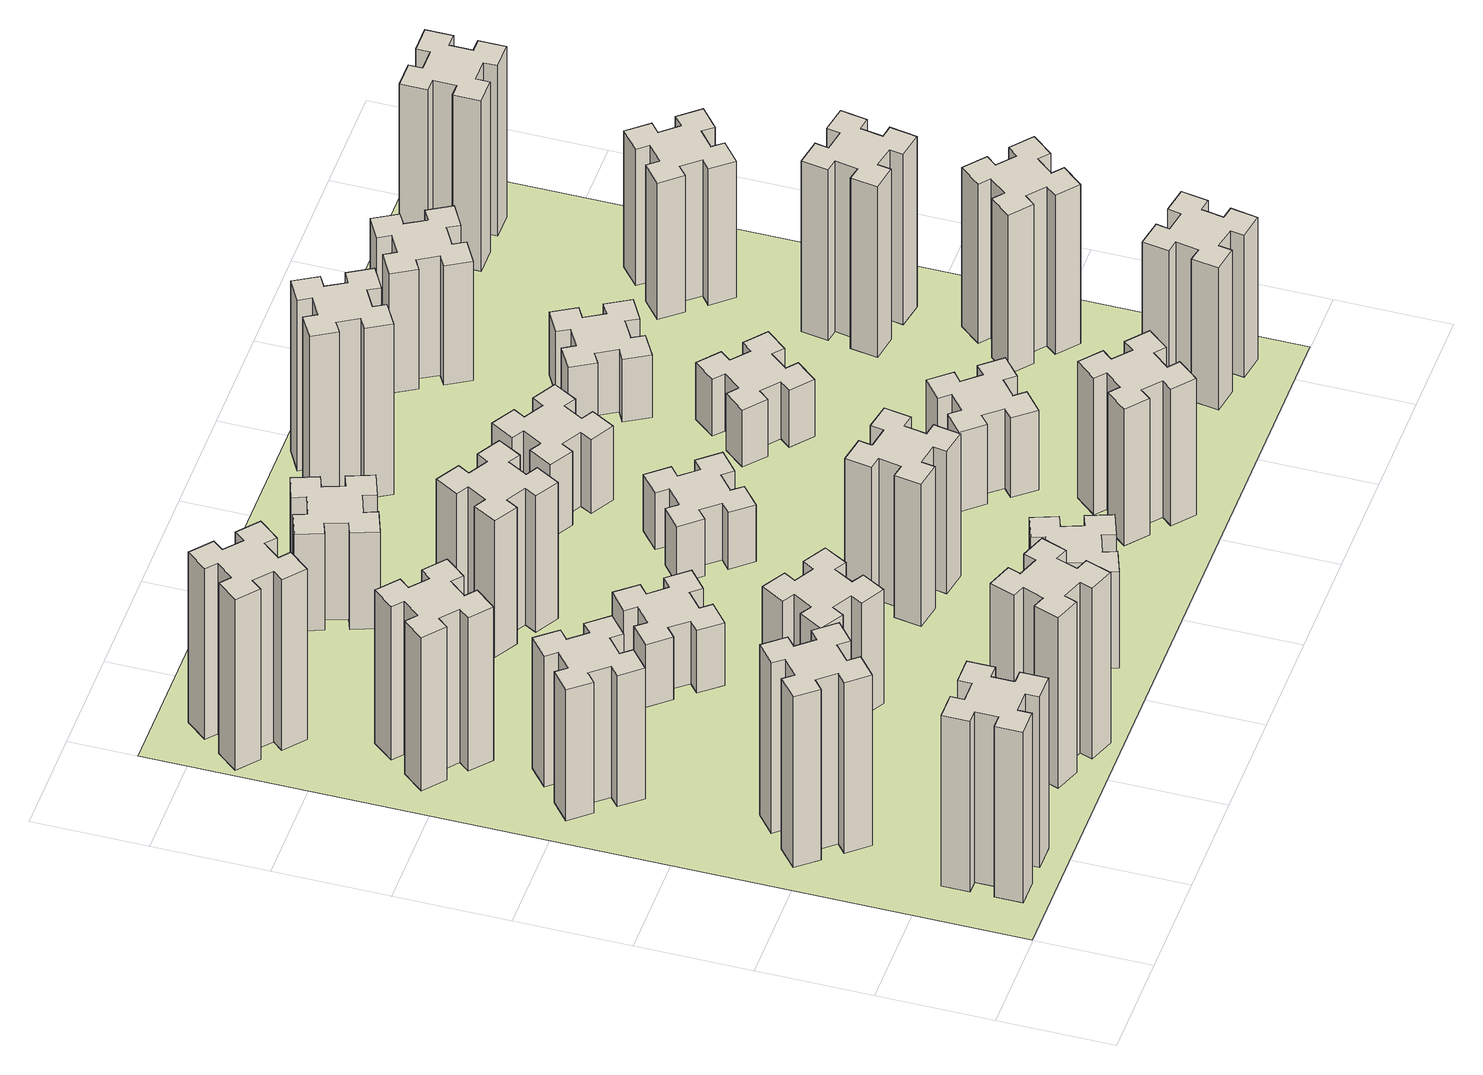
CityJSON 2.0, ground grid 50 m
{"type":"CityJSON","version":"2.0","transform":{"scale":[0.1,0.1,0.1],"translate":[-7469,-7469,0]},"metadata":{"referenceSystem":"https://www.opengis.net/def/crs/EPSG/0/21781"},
"CityObjects":{
"building1":{"type":"Building","attributes":{"class":"1000","function":"1000","usage":"1000","yearOfConstruction":2016,"roofType":"1000","measuredHeight":90,"storeysAboveGround":30,"storeysBelowGround":0},"geometry":[{"type":"Solid","lod":"1","boundaries":[[[[0,1,2,3,4,5,6,7,8,9,10,11,12,13,14,15,16,17,18,19]],[[17,16,20,21]],[[16,15,22,20]],[[15,14,23,22]],[[14,13,24,23]],[[13,12,25,24]],[[12,11,26,25]],[[11,10,27,26]],[[10,9,28,27]],[[9,8,29,28]],[[8,7,30,29]],[[7,6,31,30]],[[6,5,32,31]],[[5,4,33,32]],[[4,3,34,33]],[[3,2,35,34]],[[2,1,36,35]],[[1,0,37,36]],[[0,19,38,37]],[[19,18,39,38]],[[18,17,21,39]],[[24,25,26,27,28,29,30,31,32,33,34,35,36,37,38,39,21,20,22,23]]]]}]},
"building2":{"type":"Building","attributes":{"class":"1000","function":"1000","usage":"1000","yearOfConstruction":2016,"roofType":"1000","measuredHeight":90,"storeysAboveGround":30,"storeysBelowGround":0},"geometry":[{"type":"Solid","lod":"1","boundaries":[[[[40,41,42,43,44,45,46,47,48,49,50,51,52,53,54,55,56,57,58,59]],[[57,56,60,61]],[[56,55,62,60]],[[55,54,63,62]],[[54,53,64,63]],[[53,52,65,64]],[[52,51,66,65]],[[51,50,67,66]],[[50,49,68,67]],[[49,48,69,68]],[[48,47,70,69]],[[47,46,71,70]],[[46,45,72,71]],[[45,44,73,72]],[[44,43,74,73]],[[43,42,75,74]],[[42,41,76,75]],[[41,40,77,76]],[[40,59,78,77]],[[59,58,79,78]],[[58,57,61,79]],[[64,65,66,67,68,69,70,71,72,73,74,75,76,77,78,79,61,60,62,63]]]]}]},
"building3":{"type":"Building","attributes":{"class":"1000","function":"1000","usage":"1000","yearOfConstruction":2016,"roofType":"1000","measuredHeight":69,"storeysAboveGround":30,"storeysBelowGround":0},"geometry":[{"type":"Solid","lod":"1","boundaries":[[[[80,81,82,83,84,85,86,87,88,89,90,91,92,93,94,95,96,97,98,99]],[[97,96,100,101]],[[96,95,102,100]],[[95,94,103,102]],[[94,93,104,103]],[[93,92,105,104]],[[92,91,106,105]],[[91,90,107,106]],[[90,89,108,107]],[[89,88,109,108]],[[88,87,110,109]],[[87,86,111,110]],[[86,85,112,111]],[[85,84,113,112]],[[84,83,114,113]],[[83,82,115,114]],[[82,81,116,115]],[[81,80,117,116]],[[80,99,118,117]],[[99,98,119,118]],[[98,97,101,119]],[[104,105,106,107,108,109,110,111,112,113,114,115,116,117,118,119,101,100,102,103]]]]}]},
"building4":{"type":"Building","attributes":{"class":"1000","function":"1000","usage":"1000","yearOfConstruction":2016,"roofType":"1000","measuredHeight":81,"storeysAboveGround":30,"storeysBelowGround":0},"geometry":[{"type":"Solid","lod":"1","boundaries":[[[[120,121,122,123,124,125,126,127,128,129,130,131,132,133,134,135,136,137,138,139]],[[137,136,140,141]],[[136,135,142,140]],[[135,134,143,142]],[[134,133,144,143]],[[133,132,145,144]],[[132,131,146,145]],[[131,130,147,146]],[[130,129,148,147]],[[129,128,149,148]],[[128,127,150,149]],[[127,126,151,150]],[[126,125,152,151]],[[125,124,153,152]],[[124,123,154,153]],[[123,122,155,154]],[[122,121,156,155]],[[121,120,157,156]],[[120,139,158,157]],[[139,138,159,158]],[[138,137,141,159]],[[144,145,146,147,148,149,150,151,152,153,154,155,156,157,158,159,141,140,142,143]]]]}]},
"building5":{"type":"Building","attributes":{"class":"1000","function":"1000","usage":"1000","yearOfConstruction":2016,"roofType":"1000","measuredHeight":90,"storeysAboveGround":30,"storeysBelowGround":0},"geometry":[{"type":"Solid","lod":"1","boundaries":[[[[160,161,162,163,164,165,166,167,168,169,170,171,172,173,174,175,176,177,178,179]],[[177,176,180,181]],[[176,175,182,180]],[[175,174,183,182]],[[174,173,184,183]],[[173,172,185,184]],[[172,171,186,185]],[[171,170,187,186]],[[170,169,188,187]],[[169,168,189,188]],[[168,167,190,189]],[[167,166,191,190]],[[166,165,192,191]],[[165,164,193,192]],[[164,163,194,193]],[[163,162,195,194]],[[162,161,196,195]],[[161,160,197,196]],[[160,179,198,197]],[[179,178,199,198]],[[178,177,181,199]],[[184,185,186,187,188,189,190,191,192,193,194,195,196,197,198,199,181,180,182,183]]]]}]},
"building6":{"type":"Building","attributes":{"class":"1000","function":"1000","usage":"1000","yearOfConstruction":2016,"roofType":"1000","measuredHeight":90,"storeysAboveGround":30,"storeysBelowGround":0},"geometry":[{"type":"Solid","lod":"1","boundaries":[[[[200,201,202,203,204,205,206,207,208,209,210,211,212,213,214,215,216,217,218,219]],[[217,216,220,221]],[[216,215,222,220]],[[215,214,223,222]],[[214,213,224,223]],[[213,212,225,224]],[[212,211,226,225]],[[211,210,227,226]],[[210,209,228,227]],[[209,208,229,228]],[[208,207,230,229]],[[207,206,231,230]],[[206,205,232,231]],[[205,204,233,232]],[[204,203,234,233]],[[203,202,235,234]],[[202,201,236,235]],[[201,200,237,236]],[[200,219,238,237]],[[219,218,239,238]],[[218,217,221,239]],[[224,225,226,227,228,229,230,231,232,233,234,235,236,237,238,239,221,220,222,223]]]]}]},
"building7":{"type":"Building","attributes":{"class":"1000","function":"1000","usage":"1000","yearOfConstruction":2016,"roofType":"1000","measuredHeight":60,"storeysAboveGround":30,"storeysBelowGround":0},"geometry":[{"type":"Solid","lod":"1","boundaries":[[[[240,241,242,243,244,245,246,247,248,249,250,251,252,253,254,255,256,257,258,259]],[[257,256,260,261]],[[256,255,262,260]],[[255,254,263,262]],[[254,253,264,263]],[[253,252,265,264]],[[252,251,266,265]],[[251,250,267,266]],[[250,249,268,267]],[[249,248,269,268]],[[248,247,270,269]],[[247,246,271,270]],[[246,245,272,271]],[[245,244,273,272]],[[244,243,274,273]],[[243,242,275,274]],[[242,241,276,275]],[[241,240,277,276]],[[240,259,278,277]],[[259,258,279,278]],[[258,257,261,279]],[[264,265,266,267,268,269,270,271,272,273,274,275,276,277,278,279,261,260,262,263]]]]}]},
"building8":{"type":"Building","attributes":{"class":"1000","function":"1000","usage":"1000","yearOfConstruction":2016,"roofType":"1000","measuredHeight":33,"storeysAboveGround":30,"storeysBelowGround":0},"geometry":[{"type":"Solid","lod":"1","boundaries":[[[[280,281,282,283,284,285,286,287,288,289,290,291,292,293,294,295,296,297,298,299]],[[297,296,300,301]],[[296,295,302,300]],[[295,294,303,302]],[[294,293,304,303]],[[293,292,305,304]],[[292,291,306,305]],[[291,290,307,306]],[[290,289,308,307]],[[289,288,309,308]],[[288,287,310,309]],[[287,286,311,310]],[[286,285,312,311]],[[285,284,313,312]],[[284,283,314,313]],[[283,282,315,314]],[[282,281,316,315]],[[281,280,317,316]],[[280,299,318,317]],[[299,298,319,318]],[[298,297,301,319]],[[304,305,306,307,308,309,310,311,312,313,314,315,316,317,318,319,301,300,302,303]]]]}]},
"building9":{"type":"Building","attributes":{"class":"1000","function":"1000","usage":"1000","yearOfConstruction":2016,"roofType":"1000","measuredHeight":51,"storeysAboveGround":30,"storeysBelowGround":0},"geometry":[{"type":"Solid","lod":"1","boundaries":[[[[320,321,322,323,324,325,326,327,328,329,330,331,332,333,334,335,336,337,338,339]],[[337,336,340,341]],[[336,335,342,340]],[[335,334,343,342]],[[334,333,344,343]],[[333,332,345,344]],[[332,331,346,345]],[[331,330,347,346]],[[330,329,348,347]],[[329,328,349,348]],[[328,327,350,349]],[[327,326,351,350]],[[326,325,352,351]],[[325,324,353,352]],[[324,323,354,353]],[[323,322,355,354]],[[322,321,356,355]],[[321,320,357,356]],[[320,339,358,357]],[[339,338,359,358]],[[338,337,341,359]],[[344,345,346,347,348,349,350,351,352,353,354,355,356,357,358,359,341,340,342,343]]]]}]},
"building10":{"type":"Building","attributes":{"class":"1000","function":"1000","usage":"1000","yearOfConstruction":2016,"roofType":"1000","measuredHeight":72,"storeysAboveGround":30,"storeysBelowGround":0},"geometry":[{"type":"Solid","lod":"1","boundaries":[[[[360,361,362,363,364,365,366,367,368,369,370,371,372,373,374,375,376,377,378,379]],[[377,376,380,381]],[[376,375,382,380]],[[375,374,383,382]],[[374,373,384,383]],[[373,372,385,384]],[[372,371,386,385]],[[371,370,387,386]],[[370,369,388,387]],[[369,368,389,388]],[[368,367,390,389]],[[367,366,391,390]],[[366,365,392,391]],[[365,364,393,392]],[[364,363,394,393]],[[363,362,395,394]],[[362,361,396,395]],[[361,360,397,396]],[[360,379,398,397]],[[379,378,399,398]],[[378,377,381,399]],[[384,385,386,387,388,389,390,391,392,393,394,395,396,397,398,399,381,380,382,383]]]]}]},
"building11":{"type":"Building","attributes":{"class":"1000","function":"1000","usage":"1000","yearOfConstruction":2016,"roofType":"1000","measuredHeight":51,"storeysAboveGround":30,"storeysBelowGround":0},"geometry":[{"type":"Solid","lod":"1","boundaries":[[[[400,401,402,403,404,405,406,407,408,409,410,411,412,413,414,415,416,417,418,419]],[[417,416,420,421]],[[416,415,422,420]],[[415,414,423,422]],[[414,413,424,423]],[[413,412,425,424]],[[412,411,426,425]],[[411,410,427,426]],[[410,409,428,427]],[[409,408,429,428]],[[408,407,430,429]],[[407,406,431,430]],[[406,405,432,431]],[[405,404,433,432]],[[404,403,434,433]],[[403,402,435,434]],[[402,401,436,435]],[[401,400,437,436]],[[400,419,438,437]],[[419,418,439,438]],[[418,417,421,439]],[[424,425,426,427,428,429,430,431,432,433,434,435,436,437,438,439,421,420,422,423]]]]}]},
"building12":{"type":"Building","attributes":{"class":"1000","function":"1000","usage":"1000","yearOfConstruction":2016,"roofType":"1000","measuredHeight":75,"storeysAboveGround":30,"storeysBelowGround":0},"geometry":[{"type":"Solid","lod":"1","boundaries":[[[[440,441,442,443,444,445,446,447,448,449,450,451,452,453,454,455,456,457,458,459]],[[457,456,460,461]],[[456,455,462,460]],[[455,454,463,462]],[[454,453,464,463]],[[453,452,465,464]],[[452,451,466,465]],[[451,450,467,466]],[[450,449,468,467]],[[449,448,469,468]],[[448,447,470,469]],[[447,446,471,470]],[[446,445,472,471]],[[445,444,473,472]],[[444,443,474,473]],[[443,442,475,474]],[[442,441,476,475]],[[441,440,477,476]],[[440,459,478,477]],[[459,458,479,478]],[[458,457,461,479]],[[464,465,466,467,468,469,470,471,472,473,474,475,476,477,478,479,461,460,462,463]]]]}]},
"building13":{"type":"Building","attributes":{"class":"1000","function":"1000","usage":"1000","yearOfConstruction":2016,"roofType":"1000","measuredHeight":30,"storeysAboveGround":30,"storeysBelowGround":0},"geometry":[{"type":"Solid","lod":"1","boundaries":[[[[480,481,482,483,484,485,486,487,488,489,490,491,492,493,494,495,496,497,498,499]],[[497,496,500,501]],[[496,495,502,500]],[[495,494,503,502]],[[494,493,504,503]],[[493,492,505,504]],[[492,491,506,505]],[[491,490,507,506]],[[490,489,508,507]],[[489,488,509,508]],[[488,487,510,509]],[[487,486,511,510]],[[486,485,512,511]],[[485,484,513,512]],[[484,483,514,513]],[[483,482,515,514]],[[482,481,516,515]],[[481,480,517,516]],[[480,499,518,517]],[[499,498,519,518]],[[498,497,501,519]],[[504,505,506,507,508,509,510,511,512,513,514,515,516,517,518,519,501,500,502,503]]]]}]},
"building14":{"type":"Building","attributes":{"class":"1000","function":"1000","usage":"1000","yearOfConstruction":2016,"roofType":"1000","measuredHeight":72,"storeysAboveGround":30,"storeysBelowGround":0},"geometry":[{"type":"Solid","lod":"1","boundaries":[[[[520,521,522,523,524,525,526,527,528,529,530,531,532,533,534,535,536,537,538,539]],[[537,536,540,541]],[[536,535,542,540]],[[535,534,543,542]],[[534,533,544,543]],[[533,532,545,544]],[[532,531,546,545]],[[531,530,547,546]],[[530,529,548,547]],[[529,528,549,548]],[[528,527,550,549]],[[527,526,551,550]],[[526,525,552,551]],[[525,524,553,552]],[[524,523,554,553]],[[523,522,555,554]],[[522,521,556,555]],[[521,520,557,556]],[[520,539,558,557]],[[539,538,559,558]],[[538,537,541,559]],[[544,545,546,547,548,549,550,551,552,553,554,555,556,557,558,559,541,540,542,543]]]]}]},
"building15":{"type":"Building","attributes":{"class":"1000","function":"1000","usage":"1000","yearOfConstruction":2016,"roofType":"1000","measuredHeight":39,"storeysAboveGround":30,"storeysBelowGround":0},"geometry":[{"type":"Solid","lod":"1","boundaries":[[[[560,561,562,563,564,565,566,567,568,569,570,571,572,573,574,575,576,577,578,579]],[[577,576,580,581]],[[576,575,582,580]],[[575,574,583,582]],[[574,573,584,583]],[[573,572,585,584]],[[572,571,586,585]],[[571,570,587,586]],[[570,569,588,587]],[[569,568,589,588]],[[568,567,590,589]],[[567,566,591,590]],[[566,565,592,591]],[[565,564,593,592]],[[564,563,594,593]],[[563,562,595,594]],[[562,561,596,595]],[[561,560,597,596]],[[560,579,598,597]],[[579,578,599,598]],[[578,577,581,599]],[[584,585,586,587,588,589,590,591,592,593,594,595,596,597,598,599,581,580,582,583]]]]}]},
"building16":{"type":"Building","attributes":{"class":"1000","function":"1000","usage":"1000","yearOfConstruction":2016,"roofType":"1000","measuredHeight":90,"storeysAboveGround":30,"storeysBelowGround":0},"geometry":[{"type":"Solid","lod":"1","boundaries":[[[[600,601,602,603,604,605,606,607,608,609,610,611,612,613,614,615,616,617,618,619]],[[617,616,620,621]],[[616,615,622,620]],[[615,614,623,622]],[[614,613,624,623]],[[613,612,625,624]],[[612,611,626,625]],[[611,610,627,626]],[[610,609,628,627]],[[609,608,629,628]],[[608,607,630,629]],[[607,606,631,630]],[[606,605,632,631]],[[605,604,633,632]],[[604,603,634,633]],[[603,602,635,634]],[[602,601,636,635]],[[601,600,637,636]],[[600,619,638,637]],[[619,618,639,638]],[[618,617,621,639]],[[624,625,626,627,628,629,630,631,632,633,634,635,636,637,638,639,621,620,622,623]]]]}]},
"building17":{"type":"Building","attributes":{"class":"1000","function":"1000","usage":"1000","yearOfConstruction":2016,"roofType":"1000","measuredHeight":42,"storeysAboveGround":30,"storeysBelowGround":0},"geometry":[{"type":"Solid","lod":"1","boundaries":[[[[640,641,642,643,644,645,646,647,648,649,650,651,652,653,654,655,656,657,658,659]],[[657,656,660,661]],[[656,655,662,660]],[[655,654,663,662]],[[654,653,664,663]],[[653,652,665,664]],[[652,651,666,665]],[[651,650,667,666]],[[650,649,668,667]],[[649,648,669,668]],[[648,647,670,669]],[[647,646,671,670]],[[646,645,672,671]],[[645,644,673,672]],[[644,643,674,673]],[[643,642,675,674]],[[642,641,676,675]],[[641,640,677,676]],[[640,659,678,677]],[[659,658,679,678]],[[658,657,661,679]],[[664,665,666,667,668,669,670,671,672,673,674,675,676,677,678,679,661,660,662,663]]]]}]},
"building18":{"type":"Building","attributes":{"class":"1000","function":"1000","usage":"1000","yearOfConstruction":2016,"roofType":"1000","measuredHeight":30,"storeysAboveGround":30,"storeysBelowGround":0},"geometry":[{"type":"Solid","lod":"1","boundaries":[[[[680,681,682,683,684,685,686,687,688,689,690,691,692,693,694,695,696,697,698,699]],[[697,696,700,701]],[[696,695,702,700]],[[695,694,703,702]],[[694,693,704,703]],[[693,692,705,704]],[[692,691,706,705]],[[691,690,707,706]],[[690,689,708,707]],[[689,688,709,708]],[[688,687,710,709]],[[687,686,711,710]],[[686,685,712,711]],[[685,684,713,712]],[[684,683,714,713]],[[683,682,715,714]],[[682,681,716,715]],[[681,680,717,716]],[[680,699,718,717]],[[699,698,719,718]],[[698,697,701,719]],[[704,705,706,707,708,709,710,711,712,713,714,715,716,717,718,719,701,700,702,703]]]]}]},
"building19":{"type":"Building","attributes":{"class":"1000","function":"1000","usage":"1000","yearOfConstruction":2016,"roofType":"1000","measuredHeight":33,"storeysAboveGround":30,"storeysBelowGround":0},"geometry":[{"type":"Solid","lod":"1","boundaries":[[[[720,721,722,723,724,725,726,727,728,729,730,731,732,733,734,735,736,737,738,739]],[[737,736,740,741]],[[736,735,742,740]],[[735,734,743,742]],[[734,733,744,743]],[[733,732,745,744]],[[732,731,746,745]],[[731,730,747,746]],[[730,729,748,747]],[[729,728,749,748]],[[728,727,750,749]],[[727,726,751,750]],[[726,725,752,751]],[[725,724,753,752]],[[724,723,754,753]],[[723,722,755,754]],[[722,721,756,755]],[[721,720,757,756]],[[720,739,758,757]],[[739,738,759,758]],[[738,737,741,759]],[[744,745,746,747,748,749,750,751,752,753,754,755,756,757,758,759,741,740,742,743]]]]}]},
"building20":{"type":"Building","attributes":{"class":"1000","function":"1000","usage":"1000","yearOfConstruction":2016,"roofType":"1000","measuredHeight":75,"storeysAboveGround":30,"storeysBelowGround":0},"geometry":[{"type":"Solid","lod":"1","boundaries":[[[[760,761,762,763,764,765,766,767,768,769,770,771,772,773,774,775,776,777,778,779]],[[777,776,780,781]],[[776,775,782,780]],[[775,774,783,782]],[[774,773,784,783]],[[773,772,785,784]],[[772,771,786,785]],[[771,770,787,786]],[[770,769,788,787]],[[769,768,789,788]],[[768,767,790,789]],[[767,766,791,790]],[[766,765,792,791]],[[765,764,793,792]],[[764,763,794,793]],[[763,762,795,794]],[[762,761,796,795]],[[761,760,797,796]],[[760,779,798,797]],[[779,778,799,798]],[[778,777,781,799]],[[784,785,786,787,788,789,790,791,792,793,794,795,796,797,798,799,781,780,782,783]]]]}]},
"building21":{"type":"Building","attributes":{"class":"1000","function":"1000","usage":"1000","yearOfConstruction":2016,"roofType":"1000","measuredHeight":63,"storeysAboveGround":30,"storeysBelowGround":0},"geometry":[{"type":"Solid","lod":"1","boundaries":[[[[800,801,802,803,804,805,806,807,808,809,810,811,812,813,814,815,816,817,818,819]],[[817,816,820,821]],[[816,815,822,820]],[[815,814,823,822]],[[814,813,824,823]],[[813,812,825,824]],[[812,811,826,825]],[[811,810,827,826]],[[810,809,828,827]],[[809,808,829,828]],[[808,807,830,829]],[[807,806,831,830]],[[806,805,832,831]],[[805,804,833,832]],[[804,803,834,833]],[[803,802,835,834]],[[802,801,836,835]],[[801,800,837,836]],[[800,819,838,837]],[[819,818,839,838]],[[818,817,821,839]],[[824,825,826,827,828,829,830,831,832,833,834,835,836,837,838,839,821,820,822,823]]]]}]},
"building22":{"type":"Building","attributes":{"class":"1000","function":"1000","usage":"1000","yearOfConstruction":2016,"roofType":"1000","measuredHeight":84,"storeysAboveGround":30,"storeysBelowGround":0},"geometry":[{"type":"Solid","lod":"1","boundaries":[[[[840,841,842,843,844,845,846,847,848,849,850,851,852,853,854,855,856,857,858,859]],[[857,856,860,861]],[[856,855,862,860]],[[855,854,863,862]],[[854,853,864,863]],[[853,852,865,864]],[[852,851,866,865]],[[851,850,867,866]],[[850,849,868,867]],[[849,848,869,868]],[[848,847,870,869]],[[847,846,871,870]],[[846,845,872,871]],[[845,844,873,872]],[[844,843,874,873]],[[843,842,875,874]],[[842,841,876,875]],[[841,840,877,876]],[[840,859,878,877]],[[859,858,879,878]],[[858,857,861,879]],[[864,865,866,867,868,869,870,871,872,873,874,875,876,877,878,879,861,860,862,863]]]]}]},
"building23":{"type":"Building","attributes":{"class":"1000","function":"1000","usage":"1000","yearOfConstruction":2016,"roofType":"1000","measuredHeight":90,"storeysAboveGround":30,"storeysBelowGround":0},"geometry":[{"type":"Solid","lod":"1","boundaries":[[[[880,881,882,883,884,885,886,887,888,889,890,891,892,893,894,895,896,897,898,899]],[[897,896,900,901]],[[896,895,902,900]],[[895,894,903,902]],[[894,893,904,903]],[[893,892,905,904]],[[892,891,906,905]],[[891,890,907,906]],[[890,889,908,907]],[[889,888,909,908]],[[888,887,910,909]],[[887,886,911,910]],[[886,885,912,911]],[[885,884,913,912]],[[884,883,914,913]],[[883,882,915,914]],[[882,881,916,915]],[[881,880,917,916]],[[880,899,918,917]],[[899,898,919,918]],[[898,897,901,919]],[[904,905,906,907,908,909,910,911,912,913,914,915,916,917,918,919,901,900,902,903]]]]}]},
"building24":{"type":"Building","attributes":{"class":"1000","function":"1000","usage":"1000","yearOfConstruction":2016,"roofType":"1000","measuredHeight":72,"storeysAboveGround":30,"storeysBelowGround":0},"geometry":[{"type":"Solid","lod":"1","boundaries":[[[[920,921,922,923,924,925,926,927,928,929,930,931,932,933,934,935,936,937,938,939]],[[937,936,940,941]],[[936,935,942,940]],[[935,934,943,942]],[[934,933,944,943]],[[933,932,945,944]],[[932,931,946,945]],[[931,930,947,946]],[[930,929,948,947]],[[929,928,949,948]],[[928,927,950,949]],[[927,926,951,950]],[[926,925,952,951]],[[925,924,953,952]],[[924,923,954,953]],[[923,922,955,954]],[[922,921,956,955]],[[921,920,957,956]],[[920,939,958,957]],[[939,938,959,958]],[[938,937,941,959]],[[944,945,946,947,948,949,950,951,952,953,954,955,956,957,958,959,941,940,942,943]]]]}]},
"building25":{"type":"Building","attributes":{"class":"1000","function":"1000","usage":"1000","yearOfConstruction":2016,"roofType":"1000","measuredHeight":90,"storeysAboveGround":30,"storeysBelowGround":0},"geometry":[{"type":"Solid","lod":"1","boundaries":[[[[960,961,962,963,964,965,966,967,968,969,970,971,972,973,974,975,976,977,978,979]],[[977,976,980,981]],[[976,975,982,980]],[[975,974,983,982]],[[974,973,984,983]],[[973,972,985,984]],[[972,971,986,985]],[[971,970,987,986]],[[970,969,988,987]],[[969,968,989,988]],[[968,967,990,989]],[[967,966,991,990]],[[966,965,992,991]],[[965,964,993,992]],[[964,963,994,993]],[[963,962,995,994]],[[962,961,996,995]],[[961,960,997,996]],[[960,979,998,997]],[[979,978,999,998]],[[978,977,981,999]],[[984,985,986,987,988,989,990,991,992,993,994,995,996,997,998,999,981,980,982,983]]]]}]},
"landuse1":{"type":"LandUse","attributes":{"name":"plot1","function":"1010"},"geometry":[{"type":"MultiSurface","lod":"1","boundaries":[[[1000,1001,1002,1003]]]}]}
},
"vertices":[
[265,325,0],[265,225,0],[205,225,0],[205,105,0],[325,105,0],[325,165,0],[425,165,0],[425,105,0],[545,105,0],[545,225,0],[485,225,0],[485,325,0],[545,325,0],[545,445,0],[425,445,0],[425,385,0],[325,385,0],[325,445,0],[205,445,0],[205,325,0],[325,385,900],[325,445,900],[425,385,900],[425,445,900],[545,445,900],[545,325,900],[485,325,900],[485,225,900],[545,225,900],[545,105,900],[425,105,900],[425,165,900],[325,165,900],[325,105,900],[205,105,900],[205,225,900],[265,225,900],[265,325,900],[205,325,900],[205,445,900],
[492,1048,0],[427,1124,0],[473,1163,0],[396,1255,0],[304,1178,0],[343,1132,0],[266,1067,0],[228,1113,0],[136,1036,0],[213,944,0],[259,983,0],[323,906,0],[277,868,0],[354,776,0],[446,853,0],[408,899,0],[484,963,0],[523,917,0],[615,994,0],[538,1086,0],[484,963,900],[523,917,900],[408,899,900],[446,853,900],[354,776,900],[277,868,900],[323,906,900],[259,983,900],[213,944,900],[136,1036,900],[228,1113,900],[266,1067,900],[343,1132,900],[304,1178,900],[396,1255,900],[473,1163,900],[427,1124,900],[492,1048,900],[538,1086,900],[615,994,900],
[492,1988,0],[427,2064,0],[473,2103,0],[396,2195,0],[304,2118,0],[343,2072,0],[266,2007,0],[228,2053,0],[136,1976,0],[213,1884,0],[259,1923,0],[323,1846,0],[277,1808,0],[354,1716,0],[446,1793,0],[408,1839,0],[484,1903,0],[523,1857,0],[615,1934,0],[538,2026,0],[484,1903,690],[523,1857,690],[408,1839,690],[446,1793,690],[354,1716,690],[277,1808,690],[323,1846,690],[259,1923,690],[213,1884,690],[136,1976,690],[228,2053,690],[266,2007,690],[343,2072,690],[304,2118,690],[396,2195,690],[473,2103,690],[427,2064,690],[492,1988,690],[538,2026,690],[615,1934,690],
[484,2647,0],[408,2712,0],[446,2758,0],[354,2835,0],[277,2743,0],[323,2704,0],[259,2628,0],[213,2666,0],[136,2574,0],[228,2497,0],[266,2543,0],[343,2479,0],[304,2433,0],[396,2356,0],[473,2448,0],[427,2486,0],[492,2563,0],[538,2524,0],[615,2616,0],[523,2693,0],[492,2563,810],[538,2524,810],[427,2486,810],[473,2448,810],[396,2356,810],[304,2433,810],[343,2479,810],[266,2543,810],[228,2497,810],[136,2574,810],[213,2666,810],[259,2628,810],[323,2704,810],[277,2743,810],[354,2835,810],[446,2758,810],[408,2712,810],[484,2647,810],[523,2693,810],[615,2616,810],
[1029,360,0],[995,266,0],[939,287,0],[897,174,0],[1010,133,0],[1031,189,0],[1125,155,0],[1104,99,0],[1217,57,0],[1258,170,0],[1202,191,0],[1236,285,0],[1292,264,0],[1333,377,0],[1220,418,0],[1200,362,0],[1106,396,0],[1127,452,0],[1014,493,0],[973,380,0],[1106,396,900],[1127,452,900],[1200,362,900],[1220,418,900],[1333,377,900],[1292,264,900],[1236,285,900],[1202,191,900],[1258,170,900],[1217,57,900],[1104,99,900],[1125,155,900],[1031,189,900],[1010,133,900],[897,174,900],[939,287,900],[995,266,900],[1029,360,900],[973,380,900],[1014,493,900],
[384,3387,0],[308,3452,0],[346,3498,0],[254,3575,0],[177,3483,0],[223,3444,0],[159,3368,0],[113,3406,0],[36,3314,0],[128,3237,0],[166,3283,0],[243,3219,0],[204,3173,0],[296,3096,0],[373,3188,0],[327,3226,0],[392,3303,0],[438,3264,0],[515,3356,0],[423,3433,0],[392,3303,900],[438,3264,900],[327,3226,900],[373,3188,900],[296,3096,900],[204,3173,900],[243,3219,900],[166,3283,900],[128,3237,900],[36,3314,900],[113,3406,900],[159,3368,900],[223,3444,900],[177,3483,900],[254,3575,900],[346,3498,900],[308,3452,900],[384,3387,900],[423,3433,900],[515,3356,900],
[1186,1117,0],[1236,1204,0],[1288,1174,0],[1348,1278,0],[1244,1338,0],[1214,1286,0],[1127,1336,0],[1157,1388,0],[1053,1448,0],[993,1344,0],[1045,1314,0],[995,1227,0],[943,1257,0],[883,1153,0],[987,1093,0],[1017,1145,0],[1104,1095,0],[1074,1043,0],[1178,983,0],[1238,1087,0],[1104,1095,600],[1074,1043,600],[1017,1145,600],[987,1093,600],[883,1153,600],[943,1257,600],[995,1227,600],[1045,1314,600],[993,1344,600],[1053,1448,600],[1157,1388,600],[1127,1336,600],[1214,1286,600],[1244,1338,600],[1348,1278,600],[1288,1174,600],[1236,1204,600],[1186,1117,600],[1238,1087,600],[1178,983,600],
[1083,1972,0],[1006,1907,0],[968,1953,0],[876,1876,0],[953,1784,0],[999,1823,0],[1063,1746,0],[1017,1708,0],[1094,1616,0],[1186,1693,0],[1148,1739,0],[1224,1803,0],[1263,1757,0],[1355,1834,0],[1278,1926,0],[1232,1888,0],[1167,1964,0],[1213,2003,0],[1136,2095,0],[1044,2018,0],[1167,1964,330],[1213,2003,330],[1232,1888,330],[1278,1926,330],[1355,1834,330],[1263,1757,330],[1224,1803,330],[1148,1739,330],[1186,1693,330],[1094,1616,330],[1017,1708,330],[1063,1746,330],[999,1823,330],[953,1784,330],[876,1876,330],[968,1953,330],[1006,1907,330],[1083,1972,330],[1044,2018,330],[1136,2095,330],
[1765,496,0],[1671,462,0],[1650,518,0],[1537,477,0],[1579,364,0],[1635,385,0],[1669,291,0],[1613,270,0],[1654,157,0],[1767,199,0],[1746,255,0],[1840,289,0],[1860,233,0],[1973,274,0],[1932,387,0],[1876,366,0],[1842,460,0],[1898,480,0],[1857,593,0],[1744,552,0],[1842,460,510],[1898,480,510],[1876,366,510],[1932,387,510],[1973,274,510],[1860,233,510],[1840,289,510],[1746,255,510],[1767,199,510],[1654,157,510],[1613,270,510],[1669,291,510],[1635,385,510],[1579,364,510],[1537,477,510],[1650,518,510],[1671,462,510],[1765,496,510],[1744,552,510],[1857,593,510],
[1117,2525,0],[1204,2475,0],[1174,2423,0],[1278,2363,0],[1338,2467,0],[1286,2497,0],[1336,2584,0],[1388,2554,0],[1448,2658,0],[1344,2718,0],[1314,2666,0],[1227,2716,0],[1257,2768,0],[1153,2828,0],[1093,2724,0],[1145,2694,0],[1095,2607,0],[1043,2637,0],[983,2533,0],[1087,2473,0],[1095,2607,720],[1043,2637,720],[1145,2694,720],[1093,2724,720],[1153,2828,720],[1257,2768,720],[1227,2716,720],[1314,2666,720],[1344,2718,720],[1448,2658,720],[1388,2554,720],[1336,2584,720],[1286,2497,720],[1338,2467,720],[1278,2363,720],[1174,2423,720],[1204,2475,720],[1117,2525,720],[1087,2473,720],[983,2533,720],
[1125,3356,0],[1031,3322,0],[1010,3378,0],[897,3337,0],[939,3224,0],[995,3245,0],[1029,3151,0],[973,3130,0],[1014,3017,0],[1127,3059,0],[1106,3115,0],[1200,3149,0],[1220,3093,0],[1333,3134,0],[1292,3247,0],[1236,3226,0],[1202,3320,0],[1258,3340,0],[1217,3453,0],[1104,3412,0],[1202,3320,510],[1258,3340,510],[1236,3226,510],[1292,3247,510],[1333,3134,510],[1220,3093,510],[1200,3149,510],[1106,3115,510],[1127,3059,510],[1014,3017,510],[973,3130,510],[1029,3151,510],[995,3245,510],[939,3224,510],[897,3337,510],[1010,3378,510],[1031,3322,510],[1125,3356,510],[1104,3412,510],[1217,3453,510],
[1955,1047,0],[1972,1145,0],[2031,1135,0],[2052,1253,0],[1934,1274,0],[1924,1215,0],[1825,1232,0],[1836,1291,0],[1717,1312,0],[1697,1194,0],[1756,1184,0],[1738,1085,0],[1679,1096,0],[1658,977,0],[1777,957,0],[1787,1016,0],[1885,998,0],[1875,939,0],[1993,918,0],[2014,1037,0],[1885,998,750],[1875,939,750],[1787,1016,750],[1777,957,750],[1658,977,750],[1679,1096,750],[1738,1085,750],[1756,1184,750],[1697,1194,750],[1717,1312,750],[1836,1291,750],[1825,1232,750],[1924,1215,750],[1934,1274,750],[2052,1253,750],[2031,1135,750],[1972,1145,750],[1955,1047,750],[2014,1037,750],[1993,918,750],
[1972,1988,0],[1907,2064,0],[1953,2103,0],[1876,2195,0],[1784,2118,0],[1823,2072,0],[1746,2007,0],[1708,2053,0],[1616,1976,0],[1693,1884,0],[1739,1923,0],[1803,1846,0],[1757,1808,0],[1834,1716,0],[1926,1793,0],[1888,1839,0],[1964,1903,0],[2003,1857,0],[2095,1934,0],[2018,2026,0],[1964,1903,300],[2003,1857,300],[1888,1839,300],[1926,1793,300],[1834,1716,300],[1757,1808,300],[1803,1846,300],[1739,1923,300],[1693,1884,300],[1616,1976,300],[1708,2053,300],[1746,2007,300],[1823,2072,300],[1784,2118,300],[1876,2195,300],[1953,2103,300],[1907,2064,300],[1972,1988,300],[2018,2026,300],[2095,1934,300],
[2486,323,0],[2563,259,0],[2524,213,0],[2616,136,0],[2693,228,0],[2647,266,0],[2712,343,0],[2758,304,0],[2835,396,0],[2743,473,0],[2704,427,0],[2628,492,0],[2666,538,0],[2574,615,0],[2497,523,0],[2543,484,0],[2479,408,0],[2433,446,0],[2356,354,0],[2448,277,0],[2479,408,720],[2433,446,720],[2543,484,720],[2497,523,720],[2574,615,720],[2666,538,720],[2628,492,720],[2704,427,720],[2743,473,720],[2835,396,720],[2758,304,720],[2712,343,720],[2647,266,720],[2693,228,720],[2616,136,720],[2524,213,720],[2563,259,720],[2486,323,720],[2448,277,720],[2356,354,720],
[2026,2497,0],[2076,2584,0],[2128,2554,0],[2188,2658,0],[2084,2718,0],[2054,2666,0],[1967,2716,0],[1997,2768,0],[1893,2828,0],[1833,2724,0],[1885,2694,0],[1835,2607,0],[1783,2637,0],[1723,2533,0],[1827,2473,0],[1857,2525,0],[1944,2475,0],[1914,2423,0],[2018,2363,0],[2078,2467,0],[1944,2475,390],[1914,2423,390],[1857,2525,390],[1827,2473,390],[1723,2533,390],[1783,2637,390],[1835,2607,390],[1885,2694,390],[1833,2724,390],[1893,2828,390],[1997,2768,390],[1967,2716,390],[2054,2666,390],[2084,2718,390],[2188,2658,390],[2128,2554,390],[2076,2584,390],[2026,2497,390],[2078,2467,390],[2018,2363,390],
[1844,3556,0],[1757,3506,0],[1727,3558,0],[1623,3498,0],[1683,3394,0],[1735,3424,0],[1785,3337,0],[1733,3307,0],[1793,3203,0],[1897,3263,0],[1867,3315,0],[1954,3365,0],[1984,3313,0],[2088,3373,0],[2028,3477,0],[1976,3447,0],[1926,3534,0],[1978,3564,0],[1918,3668,0],[1814,3608,0],[1926,3534,900],[1978,3564,900],[1976,3447,900],[2028,3477,900],[2088,3373,900],[1984,3313,900],[1954,3365,900],[1867,3315,900],[1897,3263,900],[1793,3203,900],[1733,3307,900],[1785,3337,900],[1735,3424,900],[1683,3394,900],[1623,3498,900],[1727,3558,900],[1757,3506,900],[1844,3556,900],[1814,3608,900],[1918,3668,900],
[2563,1132,0],[2486,1067,0],[2448,1113,0],[2356,1036,0],[2433,944,0],[2479,983,0],[2543,906,0],[2497,868,0],[2574,776,0],[2666,853,0],[2628,899,0],[2704,963,0],[2743,917,0],[2835,994,0],[2758,1086,0],[2712,1048,0],[2647,1124,0],[2693,1163,0],[2616,1255,0],[2524,1178,0],[2647,1124,420],[2693,1163,420],[2712,1048,420],[2758,1086,420],[2835,994,420],[2743,917,420],[2704,963,420],[2628,899,420],[2666,853,420],[2574,776,420],[2497,868,420],[2543,906,420],[2479,983,420],[2433,944,420],[2356,1036,420],[2448,1113,420],[2486,1067,420],[2563,1132,420],[2524,1178,420],[2616,1255,420],
[2704,2007,0],[2628,2072,0],[2666,2118,0],[2574,2195,0],[2497,2103,0],[2543,2064,0],[2479,1988,0],[2433,2026,0],[2356,1934,0],[2448,1857,0],[2486,1903,0],[2563,1839,0],[2524,1793,0],[2616,1716,0],[2693,1808,0],[2647,1846,0],[2712,1923,0],[2758,1884,0],[2835,1976,0],[2743,2053,0],[2712,1923,300],[2758,1884,300],[2647,1846,300],[2693,1808,300],[2616,1716,300],[2524,1793,300],[2563,1839,300],[2486,1903,300],[2448,1857,300],[2356,1934,300],[2433,2026,300],[2479,1988,300],[2543,2064,300],[2497,2103,300],[2574,2195,300],[2666,2118,300],[2628,2072,300],[2704,2007,300],[2743,2053,300],[2835,1976,300],
[2475,2584,0],[2525,2497,0],[2473,2467,0],[2533,2363,0],[2637,2423,0],[2607,2475,0],[2694,2525,0],[2724,2473,0],[2828,2533,0],[2768,2637,0],[2716,2607,0],[2666,2694,0],[2718,2724,0],[2658,2828,0],[2554,2768,0],[2584,2716,0],[2497,2666,0],[2467,2718,0],[2363,2658,0],[2423,2554,0],[2497,2666,330],[2467,2718,330],[2584,2716,330],[2554,2768,330],[2658,2828,330],[2718,2724,330],[2666,2694,330],[2716,2607,330],[2768,2637,330],[2828,2533,330],[2724,2473,330],[2694,2525,330],[2607,2475,330],[2637,2423,330],[2533,2363,330],[2473,2467,330],[2525,2497,330],[2475,2584,330],[2423,2554,330],[2363,2658,330],
[3504,475,0],[3405,492,0],[3416,551,0],[3297,572,0],[3277,454,0],[3336,444,0],[3318,345,0],[3259,356,0],[3238,237,0],[3357,217,0],[3367,276,0],[3465,258,0],[3455,199,0],[3573,178,0],[3594,297,0],[3535,307,0],[3552,405,0],[3611,395,0],[3632,513,0],[3514,534,0],[3552,405,750],[3611,395,750],[3535,307,750],[3594,297,750],[3573,178,750],[3455,199,750],[3465,258,750],[3367,276,750],[3357,217,750],[3238,237,750],[3259,356,750],[3318,345,750],[3336,444,750],[3277,454,750],[3297,572,750],[3416,551,750],[3405,492,750],[3504,475,750],[3514,534,750],[3632,513,750],
[2716,3347,0],[2666,3434,0],[2718,3464,0],[2658,3568,0],[2554,3508,0],[2584,3456,0],[2497,3406,0],[2467,3458,0],[2363,3398,0],[2423,3294,0],[2475,3324,0],[2525,3237,0],[2473,3207,0],[2533,3103,0],[2637,3163,0],[2607,3215,0],[2694,3265,0],[2724,3213,0],[2828,3273,0],[2768,3377,0],[2694,3265,630],[2724,3213,630],[2607,3215,630],[2637,3163,630],[2533,3103,630],[2473,3207,630],[2525,3237,630],[2475,3324,630],[2423,3294,630],[2363,3398,630],[2467,3458,630],[2497,3406,630],[2584,3456,630],[2554,3508,630],[2658,3568,630],[2718,3464,630],[2666,3434,630],[2716,3347,630],[2768,3377,630],[2828,3273,630],
[3487,1006,0],[3552,1083,0],[3598,1044,0],[3675,1136,0],[3583,1213,0],[3544,1167,0],[3468,1232,0],[3506,1278,0],[3414,1355,0],[3337,1263,0],[3383,1224,0],[3319,1148,0],[3273,1186,0],[3196,1094,0],[3288,1017,0],[3326,1063,0],[3403,999,0],[3364,953,0],[3456,876,0],[3533,968,0],[3403,999,840],[3364,953,840],[3326,1063,840],[3288,1017,840],[3196,1094,840],[3273,1186,840],[3319,1148,840],[3383,1224,840],[3337,1263,840],[3414,1355,840],[3506,1278,840],[3468,1232,840],[3544,1167,840],[3583,1213,840],[3675,1136,840],[3598,1044,840],[3552,1083,840],[3487,1006,840],[3533,968,840],[3456,876,840],
[3267,1656,0],[3365,1638,0],[3355,1579,0],[3473,1558,0],[3494,1677,0],[3435,1687,0],[3452,1785,0],[3511,1775,0],[3532,1893,0],[3414,1914,0],[3404,1855,0],[3305,1872,0],[3316,1931,0],[3197,1952,0],[3177,1834,0],[3236,1824,0],[3218,1725,0],[3159,1736,0],[3138,1617,0],[3257,1597,0],[3218,1725,900],[3159,1736,900],[3236,1824,900],[3177,1834,900],[3197,1952,900],[3316,1931,900],[3305,1872,900],[3404,1855,900],[3414,1914,900],[3532,1893,900],[3511,1775,900],[3452,1785,900],[3435,1687,900],[3494,1677,900],[3473,1558,900],[3355,1579,900],[3365,1638,900],[3267,1656,900],[3257,1597,900],[3138,1617,900],
[3219,2463,0],[3283,2386,0],[3237,2348,0],[3314,2256,0],[3406,2333,0],[3368,2379,0],[3444,2443,0],[3483,2397,0],[3575,2474,0],[3498,2566,0],[3452,2528,0],[3387,2604,0],[3433,2643,0],[3356,2735,0],[3264,2658,0],[3303,2612,0],[3226,2547,0],[3188,2593,0],[3096,2516,0],[3173,2424,0],[3226,2547,720],[3188,2593,720],[3303,2612,720],[3264,2658,720],[3356,2735,720],[3433,2643,720],[3387,2604,720],[3452,2528,720],[3498,2566,720],[3575,2474,720],[3483,2397,720],[3444,2443,720],[3368,2379,720],[3406,2333,720],[3314,2256,720],[3237,2348,720],[3283,2386,720],[3219,2463,720],[3173,2424,720],[3096,2516,720],
[3285,3325,0],[3385,3325,0],[3385,3265,0],[3505,3265,0],[3505,3385,0],[3445,3385,0],[3445,3485,0],[3505,3485,0],[3505,3605,0],[3385,3605,0],[3385,3545,0],[3285,3545,0],[3285,3605,0],[3165,3605,0],[3165,3485,0],[3225,3485,0],[3225,3385,0],[3165,3385,0],[3165,3265,0],[3285,3265,0],[3225,3385,900],[3165,3385,900],[3225,3485,900],[3165,3485,900],[3165,3605,900],[3285,3605,900],[3285,3545,900],[3385,3545,900],[3385,3605,900],[3505,3605,900],[3505,3485,900],[3445,3485,900],[3445,3385,900],[3505,3385,900],[3505,3265,900],[3385,3265,900],[3385,3325,900],[3285,3325,900],[3285,3265,900],[3165,3265,900],
[5,3705,0],[3705,3705,0],[3705,5,0],[5,5,0]
]}
